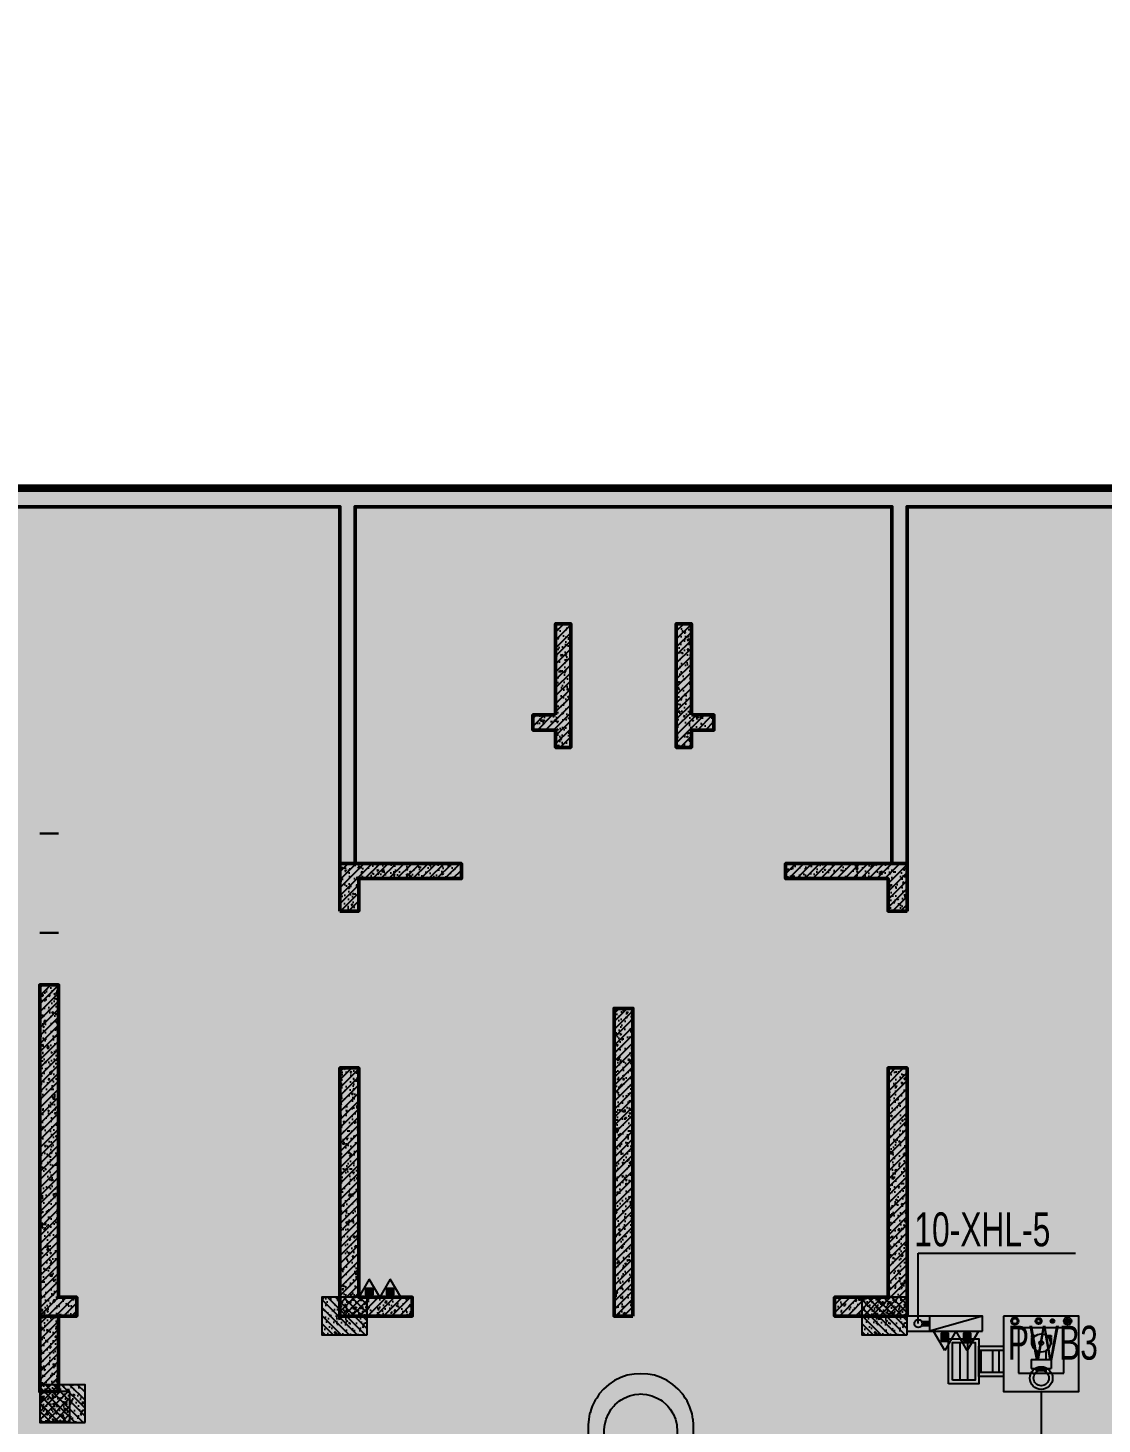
# Model space of a CAD drawing. Extents: x -1338203 to 1886333, y -530034 to 1031844.
# Drawn here: x 760759 to 775003, y -350583 to -332071 of the extents above; entities that cross this region are included whole.
import ezdxf

# ---------------------------------------------------------------- set-up
doc = ezdxf.new("R2010")
doc.units = 0
doc.header["$LTSCALE"] = 1000
doc.header["$MEASUREMENT"] = 0
doc.linetypes.add('负二层集水坑及排水沟$0$负二层集水坑及排水沟$0$CONTINOUS', pattern=[0])
for name, color, linetype in [('A-FIRE', 7, 'Continuous'), ('M07预留预埋-B2$0$0M-A-LD', 4, 'Continuous'), ('S-07-墙柱B2_B1$0$0S-CC-LINE', 52, 'Continuous'), ('S-07-墙柱B2_B1$0$0S-CW-HATCH', 251, 'Continuous'), ('S-07-墙柱B2_B1$0$0S-CW-HATCH-UP', 251, 'Continuous'), ('S001地下二墙柱$0$S001地下二墙柱$0$0S-CC-LINE', 52, 'Continuous'), ('S001地下二墙柱$0$S001地下二墙柱$0$0S-CW-HATCH', 251, 'Continuous'), ('S001地下二墙柱$0$S001地下二墙柱$0$0S-CW-HATCH-UP', 251, 'Continuous'), ('地面指向箭头', 7, 'Continuous'), ('负二层消火栓$0$负二层消火栓$0$0P-ACC-FH', 7, 'Continuous'), ('负二层消火栓$0$负二层消火栓$0$0P-DIM-FH', 3, 'Continuous'), ('负二层消火栓$0$负二层消火栓$0$0P-PIPE-FH', 1, 'Continuous'), ('负二层消火栓$0$负二层消火栓$0$0P-VPIPE-FH', 1, 'Continuous'), ('负二层消火栓$0$负二层消火栓$0$大T4 给排水户型大样$0$0P-EQUIP-FH', 7, 'Continuous'), ('负二层消火栓$0$负二层消火栓$1$0P-EQUIP-FH', 7, 'Continuous'), ('负二层集水坑及排水沟$0$负二层集水坑及排水沟$0$0P-A-LEAD', 3, 'Continuous'), ('负二层集水坑及排水沟$0$负二层集水坑及排水沟$0$P001-预留预埋-B1$0$0P-EQUIP-WW', 7, 'Continuous'), ('负二层集水坑及排水沟$0$负二层集水坑及排水沟$0$P001-预留预埋-B1$0$A-001-平面B1$0$0A-A-HATH', 8, 'Continuous'), ('负二层集水坑及排水沟$0$负二层集水坑及排水沟$0$P001-预留预埋-B1$0$A-001-平面B1$0$0A-P-ROOF-DRAN', 190, 'Continuous'), ('负二层集水坑及排水沟$0$负二层集水坑及排水沟$0$P001-预留预埋-B1$0$P001-预留预埋-B1$0$0P-EQUIP-WW', 7, 'Continuous'), ('负二层集水坑及排水沟$0$负二层集水坑及排水沟$0$给排水设备', 7, '负二层集水坑及排水沟$0$负二层集水坑及排水沟$0$CONTINOUS')]:
    doc.layers.add(name, color=color, linetype=linetype)
doc.layers.add('p-h-walkable', color=7, linetype='Continuous', lineweight=70, true_color=0xf0f0f0)
doc.layers.add('S-07-墙柱B2_B1$0$0S-CW-LINE', color=7, linetype='Continuous', lineweight=50)
doc.styles.add('负二层消火栓$0$负二层消火栓$0$AAD-S', font='aad-s.shx', dxfattribs={"width": 0.7, "bigfont": 'aad-hztxt.shx'})
doc.styles.add('负二层集水坑及排水沟$0$负二层集水坑及排水沟$0$P001-预留预埋-B1$0$P001-预留预埋-B1$0$AAD-TXT', font='AAD-TXT.shx', dxfattribs={"width": 0.7, "height": 3, "bigfont": 'AAD-HZTXT.shx'})
pattern_1 = [(45, (-38543.802, -6670.83), (-17.67767, 17.67767), [])]
pattern_2 = [(45, (758006.6, -346860.93), (-53.033, 53.033), []), (50, (758006.6, -346860.93), (215.178, -18.8256), [22.5, -247.5]), (355, (758006.6, -346860.93), (-41.6254, 225.6576), [18, -198]), (100.4514, (758024.53, -346862.5), (173.5528, 206.8319), [19.122, -210.3426]), (46.1842, (758006.6, -346800.93), (320.1723, -49.6557), [33.75, -371.25]), (96.6356, (758033.28, -346805.06), (280.399, 292.2354), [28.683, -315.514]), (351.1842, (758006.6, -346800.93), (280.3986, 292.2356), [27, -297]), (21, (758036.6, -346815.93), (179.0721, -120.7857), [22.5, -247.5]), (326, (758036.6, -346815.93), (72.9946, 217.545), [18, -198]), (71.4514, (758051.52, -346826), (252.0668, 96.7591), [19.122, -210.3426]), (37.5, (758006.6, -346860.93), (3.64796, 99.86816), [0, -195.6, 0, -201, 0, -198.75]), (7.5, (758006.6, -346860.93), (78.92086, 118.3235), [0, -114.6, 0, -191.1, 0, -75.75]), (327.5, (757939.7, -346860.93), (160.14673, -6.76646), [0, -75, 0, -234, 0, -310.5]), (317.5, (757909.7, -346860.93), (174.9559, 30.0315), [0, -97.5, 0, -155.4, 0, -220.5])]

# ---------------------------------------------------------------- blocks, each defined once
blk = doc.blocks.new('负二层集水坑及排水沟$0$负二层集水坑及排水沟$0$P001-预留预埋-B1$0$EREF')
at = {"layer": '负二层集水坑及排水沟$0$负二层集水坑及排水沟$0$P001-预留预埋-B1$0$P001-预留预埋-B1$0$0P-EQUIP-WW'}
for p, q in [((81104, 163835), (81104, 163235)), ((81704, 163835), (81104, 163835)), ((81704, 163235), (81704, 163835)), ((81748, 163902), (81730, 163920)), ((81767, 163905), (81733, 163939)), ((81777, 163917), (81745, 163949)), ((81274, 163735), (81337, 163735)), ((81274, 163735), (81274, 163719)), ((81274, 163719), (81317, 163719)), ((81274, 163706), (81306, 163706)), ((81274, 163706), (81274, 163615)), ((81471, 163735), (81534, 163735)), ((81491, 163719), (81534, 163719)), ((81502, 163706), (81534, 163706)), ((81534, 163735), (81534, 163719)), ((81534, 163706), (81534, 163615)), ((81274, 163615), (81285, 163615)), ((81345, 163529), (81345, 163416)), ((81463, 163529), (81463, 163416)), ((81523, 163615), (81534, 163615)), ((81270, 163416), (81538, 163416)), ((81270, 163416), (81270, 163295)), ((81270, 163295), (81538, 163295)), ((81328, 163289), (81480, 163289)), ((81328, 163289), (81328, 163280)), ((81328, 163280), (81480, 163280)), ((81345, 163295), (81345, 163289)), ((81345, 163280), (81345, 163252)), ((81463, 163295), (81463, 163289)), ((81463, 163280), (81463, 163252)), ((81480, 163289), (81480, 163280)), ((81538, 163416), (81538, 163295)), ((81104, 163235), (81704, 163235))]:
    blk.add_line(p, q, dxfattribs=at)
blk.add_lwpolyline([(80904, 163992), (80904, 162992), (81904, 162992), (81904, 163992)], close=True, dxfattribs=at)
for centre, radius in [((81054, 163926), 50), ((81054, 163926), 35), ((81369, 163926), 40), ((81369, 163926), 25), ((81554, 163926), 25), ((81554, 163926), 15), ((81754, 163926), 50), ((81754, 163926), 25), ((81404, 163635), 121), ((81404, 163635), 27), ((81404, 163170), 151), ((81404, 163170), 102)]:
    blk.add_circle(centre, radius, dxfattribs=at)
at = {"layer": '负二层集水坑及排水沟$0$负二层集水坑及排水沟$0$P001-预留预埋-B1$0$P001-预留预埋-B1$0$0P-EQUIP-WW', "style": '负二层集水坑及排水沟$0$负二层集水坑及排水沟$0$P001-预留预埋-B1$0$P001-预留预埋-B1$0$AAD-TXT', "width": 0.7}
blk.add_text('PWB3', height=450, dxfattribs=at).set_placement((80962, 163414, 3000))
blk = doc.blocks.new('负二层集水坑及排水沟$0$负二层集水坑及排水沟$0$A$C2D5B4FF3')
at = {"layer": '负二层集水坑及排水沟$0$负二层集水坑及排水沟$0$P001-预留预埋-B1$0$A-001-平面B1$0$0A-A-HATH'}
h = blk.add_hatch(dxfattribs=at)
h.set_pattern_fill('STEEL', color=256, scale=150, angle=495)
h.set_pattern_definition([(180, (-208180, -40365.8), (-2e-05, -238.125), []), (180, (-208264.19, -40450), (-2e-05, -238.125), [])])
h.paths.add_polyline_path([(50, 328), (350, 328), (350, 0), (50, 0)])
at = {"layer": '负二层集水坑及排水沟$0$负二层集水坑及排水沟$0$P001-预留预埋-B1$0$0P-EQUIP-WW'}
for p, q in [((450, 578), (-50, 578)), ((450, 478), (-50, 478))]:
    blk.add_line(p, q, dxfattribs=at)
for points in [[(-100, 728), (500, 728), (500, 328), (-100, 328)], [(-50, 678), (450, 678), (450, 378), (-50, 378)]]:
    blk.add_lwpolyline(points, close=True, dxfattribs=at)
at = {"layer": '负二层集水坑及排水沟$0$负二层集水坑及排水沟$0$P001-预留预埋-B1$0$A-001-平面B1$0$0A-P-ROOF-DRAN'}
for points in [[(0, 0), (0, 328), (400, 328), (400, 0)], [(50, 328), (350, 328), (350, 0), (50, 0)]]:
    blk.add_lwpolyline(points, close=True, dxfattribs=at)
blk = doc.blocks.new('负二层集水坑及排水沟')
at = {"layer": '负二层集水坑及排水沟$0$负二层集水坑及排水沟$0$0P-A-LEAD'}
blk.add_line((7831, -186540), (7831, -191068), dxfattribs=at)
at = {"layer": '负二层集水坑及排水沟$0$负二层集水坑及排水沟$0$给排水设备'}
blk.add_blockref('负二层集水坑及排水沟$0$负二层集水坑及排水沟$0$P001-预留预埋-B1$0$EREF', (-73573, -349532), dxfattribs=at)
at = {"layer": '负二层集水坑及排水沟$0$负二层集水坑及排水沟$0$给排水设备', "rotation": 90}
blk.add_blockref('负二层集水坑及排水沟$0$负二层集水坑及排水沟$0$A$C2D5B4FF3', (7331, -186340), dxfattribs=at)
blk = doc.blocks.new('M07预留预埋-B2')
at = {"layer": 'M07预留预埋-B2$0$0M-A-LD'}
blk.add_lwpolyline([(2910, 4110, 0, 0, 0), (2910, 2790, 30, 30, 0), (3160, 2790, 0, 0, 0), (3160, 4110, 30, 30, 0), (2910, 4110, 30, 30, 0)], format="xyseb", dxfattribs=at)
blk = doc.blocks.new('M001-预留预埋B2')
blk.add_blockref('M07预留预埋-B2', (-8359, -183250))
blk.add_blockref('M07预留预埋-B2', (-8359, -183250))
blk = doc.blocks.new('负二层消火栓$0$负二层消火栓$1$$TwtSys$00000546')
h = blk.add_hatch()
h.set_pattern_fill('ANSI31', color=256, scale=200, style=0)
h.set_pattern_definition(pattern_1)
h.paths.add_polyline_path([(-65, 174), (65, 174), (65, 44), (-65, 44)])
for points in [[(0, 344), (-198, 0), (198, 0)], [(-65, 174), (65, 174), (65, 44), (-65, 44)]]:
    blk.add_lwpolyline(points, close=True)
blk = doc.blocks.new('负二层消火栓$0$负二层消火栓$0$大T4 给排水户型大样$0$$TwtSys$00000546')
h = blk.add_hatch()
h.set_pattern_fill('ANSI31', color=256, scale=200, style=0)
h.set_pattern_definition(pattern_1)
h.paths.add_polyline_path([(-65, 174), (65, 174), (65, 44), (-65, 44)])
for points in [[(0, 344), (-198, 0), (198, 0)], [(-65, 174), (65, 174), (65, 44), (-65, 44)]]:
    blk.add_lwpolyline(points, close=True)
blk = doc.blocks.new('负二层消火栓$0$负二层消火栓$0$$TwtSys$00000434')
for p, q in [((-0.5, 0.5), (-0.5, -0.5)), ((-0.5, -0.5), (0.5, 0.5)), ((0.5, 0.5), (-0.5, 0.5)), ((0.5, -0.5), (0.5, 0.5)), ((-0.5, -0.5), (0.5, -0.5))]:
    blk.add_line(p, q)
blk.add_solid([(0.5, -0.5), (0.5, 0.5), (-0.5, -0.5)])
blk = doc.blocks.new('负二层消火栓')
at = {"layer": '负二层消火栓$0$负二层消火栓$0$0P-ACC-FH'}
blk.add_lwpolyline([(7051, -185740), (7051, -185540), (6051, -185540), (6051, -185740)], close=True, dxfattribs=at)
at = {"layer": '负二层消火栓$0$负二层消火栓$0$0P-DIM-FH'}
for p, q in [((6201, -185640), (6201, -184705)), ((6201, -184705), (8286, -184705))]:
    blk.add_line(p, q, dxfattribs=at)
at = {"layer": '负二层消火栓$0$负二层消火栓$0$0P-PIPE-FH', "linetype": 'Continuous', "const_width": 82.5}
blk.add_lwpolyline([(6253, -185640), (6351, -185640)], dxfattribs=at)
at = {"layer": '负二层消火栓$0$负二层消火栓$0$0P-VPIPE-FH', "linetype": 'Continuous'}
blk.add_circle((6201, -185640), 52.5, dxfattribs=at)
at = {"layer": '负二层消火栓$0$负二层消火栓$0$0P-ACC-FH', "xscale": 700, "yscale": 200, "zscale": 700, "rotation": 180}
blk.add_blockref('负二层消火栓$0$负二层消火栓$0$$TwtSys$00000434', (6701, -185640), dxfattribs=at)
at = {"layer": '负二层消火栓$0$负二层消火栓$0$大T4 给排水户型大样$0$0P-EQUIP-FH', "xscale": 0.7, "yscale": 0.7, "zscale": 0.7, "rotation": 0.0002308761239931664}
for p in [(-1080, -185290), (-802, -185290)]:
    blk.add_blockref('负二层消火栓$0$负二层消火栓$0$大T4 给排水户型大样$0$$TwtSys$00000546', p, dxfattribs=at)
at = {"layer": '负二层消火栓$0$负二层消火栓$1$0P-EQUIP-FH', "xscale": -0.75, "yscale": 0.75, "zscale": 0.75, "rotation": 180}
for p in [(6552, -185740, 800), (6850, -185740, 800)]:
    blk.add_blockref('负二层消火栓$0$负二层消火栓$1$$TwtSys$00000546', p, dxfattribs=at)
at = {"layer": '负二层消火栓$0$负二层消火栓$0$0P-DIM-FH', "color": 7, "style": '负二层消火栓$0$负二层消火栓$0$AAD-S', "width": 0.7}
blk.add_text('10-XHL-5', height=450, dxfattribs=at).set_placement((6149, -184615))
blk = doc.blocks.new('JTDT')
at = {"layer": 'A-FIRE'}
h = blk.add_hatch(color=251, dxfattribs=at)
h.dxf.hatch_style = 1
h.paths.add_polyline_path([(189165, 82916), (189162, 82988), (189159, 82988), (189147, 83060), (189144, 83075), (189126, 83123), (189114, 83162), (189105, 83180), (189081, 83230), (189072, 83245), (189057, 83269), (189036, 83299), (189024, 83317), (189021, 83320), (189021, 83323), (188961, 83389), (188893, 83449), (188818, 83500), (188734, 83542), (188650, 83571), (188561, 83586), (188468, 83592), (188378, 83586), (188288, 83571), (188202, 83542), (188118, 83500), (188043, 83449), (187974, 83389), (187915, 83323), (187915, 83320), (187912, 83317), (187900, 83299), (187882, 83269), (187864, 83245), (187858, 83230), (187831, 83180), (187822, 83162), (187810, 83123), (187795, 83075), (187789, 83060), (187777, 82988), (187771, 82916), (187771, 82895), (187771, 82839), (187771, 81938), (187559, 81938), (187559, 81935), (187867, 80625), (187876, 80592), (187882, 80625), (188190, 81935), (187983, 81935), (187983, 81938), (187983, 82839), (187986, 82895), (187989, 82916), (188007, 82988), (188037, 83060), (188046, 83075), (188076, 83123), (188109, 83162), (188124, 83180), (188184, 83230), (188205, 83245), (188247, 83269), (188318, 83299), (188390, 83317), (188441, 83320), (188468, 83323), (188492, 83320), (188543, 83317), (188615, 83299), (188686, 83269), (188728, 83245), (188749, 83230), (188809, 83180), (188824, 83162), (188857, 83123), (188887, 83075), (188896, 83060), (188926, 82988), (188944, 82916), (188947, 82895), (188949, 82839), (188949, 80625), (189168, 80625), (189168, 82839), (189168, 82895)])
at = {"layer": '地面指向箭头', "color": 251, "linetype": 'Continuous'}
blk.add_lwpolyline([(189165, 82916), (189162, 82988), (189159, 82988), (189147, 83060), (189144, 83075), (189126, 83123), (189114, 83162), (189105, 83180), (189081, 83230), (189072, 83245), (189057, 83269), (189036, 83299), (189024, 83317), (189021, 83320), (189021, 83323), (188961, 83389), (188893, 83449), (188818, 83500), (188734, 83542), (188650, 83571), (188561, 83586), (188468, 83592), (188378, 83586), (188288, 83571), (188202, 83542), (188118, 83500), (188043, 83449), (187974, 83389), (187915, 83323), (187915, 83320), (187912, 83317), (187900, 83299), (187882, 83269), (187864, 83245), (187858, 83230), (187831, 83180), (187822, 83162), (187810, 83123), (187795, 83075), (187789, 83060), (187777, 82988), (187771, 82916), (187771, 82895), (187771, 82839), (187771, 81938), (187559, 81938), (187559, 81935), (187867, 80625), (187876, 80592), (187882, 80625), (188190, 81935), (187983, 81935), (187983, 81938), (187983, 82839), (187986, 82895), (187989, 82916), (188007, 82988), (188037, 83060), (188046, 83075), (188076, 83123), (188109, 83162), (188124, 83180), (188184, 83230), (188205, 83245), (188247, 83269), (188318, 83299), (188390, 83317), (188441, 83320), (188468, 83323), (188492, 83320), (188543, 83317), (188615, 83299), (188686, 83269), (188728, 83245), (188749, 83230), (188809, 83180), (188824, 83162), (188857, 83123), (188887, 83075), (188896, 83060), (188926, 82988), (188944, 82916), (188947, 82895), (188949, 82839), (188949, 80625), (189168, 80625), (189168, 82839), (189168, 82895), (189165, 82916)], dxfattribs=at)
blk = doc.blocks.new('A$C3d42903c')
at = {"layer": '地面指向箭头', "color": 251}
blk.add_blockref('JTDT', (167773, 95732), dxfattribs=at)

msp = doc.modelspace()

# ---------------------------------------------------------------- hatches: boundary and pattern name
at = {"layer": 'p-h-walkable', "ltscale": 0.002}
h = msp.add_hatch(color=256, dxfattribs=at)
h.dxf.hatch_style = 1
h.paths.add_polyline_path([(728556.4, -320761.3), (728556.4, -348211.5), (746356.3, -348211.5), (750916.3, -338175), (842896.3, -338175), (843211.3, -349155), (839116.3, -349155), (839116.3, -377051.5), (864906.4, -377051.5), (864906.4, -390806.6), (875856.3, -395571.5), (875856.3, -404751.5), (834560.3, -404751.5), (839142.7, -442064.3), (869465.2, -438340.4), (871163.2, -452166.5), (873704.1, -451854.5), (877328.6, -464960.4), (761876, -479139.1), (761132.9, -468418.3), (764950.6, -465209), (763252.8, -451384.3), (799242.4, -446964.4), (793807.3, -404751.5), (750756.3, -404751.5), (751556.3, -388855), (648066.6, -388604.4), (648066.6, -380374.4), (641016.6, -380374.4), (641512.3, -365348.2), (660006.6, -364574.4), (660306.6, -340846.8), (656406.6, -340846.8), (656406.6, -336396.8), (656656.4, -340532.4), (656406.4, -332417.4), (712156.4, -332417.4), (712080.9, -320761.3)])
at = {"layer": 'S-07-墙柱B2_B1$0$0S-CW-HATCH'}
h = msp.add_hatch(color=256, dxfattribs=at)
h.dxf.hatch_style = 1
h.paths.add_polyline_path([(782516.6, -338420.9), (780216.6, -338420.9), (780216.6, -335950.9), (777596.6, -335950.9), (777596.6, -338420.9), (772416.6, -338420.9), (772416.6, -343150.9), (772216.6, -343150.9), (772216.6, -338420.9), (765096.6, -338420.9), (765096.6, -343150.9), (764896.6, -343150.9), (764896.6, -338420.9), (759716.6, -338420.9), (759716.6, -335950.9), (757096.6, -335950.9), (757096.6, -338420.9), (756116.6, -338420.9), (751166.6, -338420.9), (751166.6, -341370.9), (750916.6, -341370.9), (750916.6, -340220.9), (748306.6, -340220.9), (748306.6, -341170.9), (748556.6, -341170.9), (748556.6, -341370.9), (748306.6, -341370.9), (748306.6, -343170.9), (749706.6, -343170.9), (749706.6, -343420.9), (747506.6, -343420.9), (747506.6, -346010.9), (747256.6, -346010.9), (747256.6, -343170.9), (748056.6, -343170.9), (748056.6, -339970.9), (750916.6, -339970.9), (750916.6, -338170.9), (756116.6, -338170.9), (756846.6, -338170.9), (756846.6, -335700.9), (759966.6, -335700.9), (759966.6, -338170.9), (777346.6, -338170.9), (777346.6, -335700.9), (780466.6, -335700.9), (780466.6, -338170.9), (782516.6, -338170.9)])
h = msp.add_hatch(color=256, dxfattribs=at)
h.dxf.hatch_style = 1
h.paths.add_polyline_path([(767756.6, -341180.9), (767756.6, -339970.9), (767956.6, -339970.9), (767956.6, -341610.9), (767756.6, -341610.9), (767756.6, -341380.9), (767456.6, -341380.9), (767456.6, -341180.9)])
h = msp.add_hatch(color=256, dxfattribs=at)
h.dxf.hatch_style = 1
h.paths.add_polyline_path([(769556.6, -341180.9), (769556.6, -339970.9), (769356.6, -339970.9), (769356.6, -341610.9), (769556.6, -341610.9), (769556.6, -341380.9), (769856.6, -341380.9), (769856.6, -341180.9)])
h = msp.add_hatch(color=256, dxfattribs=at)
h.dxf.hatch_style = 1
h.paths.add_polyline_path([(764896.6, -343780.9), (765146.6, -343780.9), (765146.6, -343350.9), (766506.6, -343350.9), (766506.6, -343150.9), (764896.6, -343150.9)])
h = msp.add_hatch(color=256, dxfattribs=at)
h.dxf.hatch_style = 1
h.paths.add_polyline_path([(772416.6, -343780.9), (772166.6, -343780.9), (772166.6, -343350.9), (770806.6, -343350.9), (770806.6, -343150.9), (772416.6, -343150.9)])
h = msp.add_hatch(color=256, dxfattribs=at)
h.dxf.hatch_style = 1
h.paths.add_polyline_path([(760916.6, -349150.9), (761406.6, -349150.9), (761406.6, -348900.9), (761166.6, -348900.9), (761166.6, -344760.9), (760916.6, -344760.9)])
h = msp.add_hatch(color=256, dxfattribs=at)
h.dxf.hatch_style = 1
h.paths.add_polyline_path([(768781.6, -349150.9), (768531.6, -349150.9), (768531.6, -345070.9), (768781.6, -345070.9)])
h = msp.add_hatch(color=256, dxfattribs=at)
h.dxf.hatch_style = 1
h.paths.add_polyline_path([(764896.6, -349150.9), (765856.6, -349150.9), (765856.6, -348900.9), (765146.6, -348900.9), (765146.6, -345860.9), (764896.6, -345860.9)])
h = msp.add_hatch(color=256, dxfattribs=at)
h.dxf.hatch_style = 1
h.paths.add_polyline_path([(772416.6, -349150.9), (771456.6, -349150.9), (771456.6, -348900.9), (772166.6, -348900.9), (772166.6, -345860.9), (772416.6, -345860.9)])
h = msp.add_hatch(color=256, dxfattribs=at)
h.dxf.hatch_style = 1
h.paths.add_polyline_path([(760916.6, -349150.9), (761166.6, -349150.9), (761166.6, -350150.9), (760916.6, -350150.9)])
h = msp.add_hatch(color=256, dxfattribs=at)
h.dxf.hatch_style = 1
h.paths.add_polyline_path([(761316.6, -350150.9), (760916.6, -350150.9), (760916.6, -350550.9), (761316.6, -350550.9)])
at = {"layer": 'S-07-墙柱B2_B1$0$0S-CW-HATCH-UP'}
h = msp.add_hatch(dxfattribs=at)
h.set_pattern_fill('钢筋混凝土', color=256, scale=30)
h.set_pattern_definition([(45, (758006.6, -346860.93), (-53.033, 53.033), []), (50, (758006.6, -346860.93), (215.178, -18.8256), [22.5, -247.5]), (355, (758006.6, -346860.93), (-41.6254, 225.6576), [18, -198]), (100.4514, (758024.53, -346862.5), (173.5528, 206.8319), [19.122, -210.3426]), (46.1842, (758006.6, -346800.93), (320.1723, -49.6557), [33.75, -371.25]), (96.6356, (758033.28, -346805.06), (280.3988, 292.2354), [28.683, -315.514]), (351.1842, (758006.6, -346800.93), (280.3986, 292.2356), [27, -297]), (21, (758036.6, -346815.93), (179.0721, -120.7857), [22.5, -247.5]), (326, (758036.6, -346815.93), (72.9946, 217.545), [18, -198]), (71.4514, (758051.52, -346826), (252.0668, 96.7591), [19.122, -210.3426]), (37.5, (758006.6, -346860.93), (3.64796, 99.86816), [0, -195.6, 0, -201, 0, -198.75]), (7.5, (758006.6, -346860.93), (78.92086, 118.3235), [0, -114.6, 0, -191.1, 0, -75.75]), (327.5, (757939.7, -346860.93), (160.14673, -6.76646), [0, -75, 0, -234, 0, -310.5]), (317.5, (757909.7, -346860.93), (174.95585, 30.0315), [0, -97.5, 0, -155.4, 0, -220.5])])
h.paths.add_polyline_path([(782516.6, -338420.9), (780216.6, -338420.9), (780216.6, -335950.9), (777596.6, -335950.9), (777596.6, -338420.9), (772416.6, -338420.9), (772416.6, -343150.9), (772216.6, -343150.9), (772216.6, -338420.9), (765096.6, -338420.9), (765096.6, -343150.9), (764896.6, -343150.9), (764896.6, -338420.9), (759716.6, -338420.9), (759716.6, -335950.9), (757096.6, -335950.9), (757096.6, -338420.9), (756116.6, -338420.9), (751166.6, -338420.9), (751166.6, -341370.9), (750916.6, -341370.9), (750916.6, -340220.9), (748306.6, -340220.9), (748306.6, -341170.9), (748556.6, -341170.9), (748556.6, -341370.9), (748306.6, -341370.9), (748306.6, -343170.9), (749706.6, -343170.9), (749706.6, -343420.9), (747506.6, -343420.9), (747506.6, -346010.9), (747256.6, -346010.9), (747256.6, -343170.9), (748056.6, -343170.9), (748056.6, -339970.9), (750916.6, -339970.9), (750916.6, -338170.9), (756116.6, -338170.9), (756846.6, -338170.9), (756846.6, -335700.9), (759966.6, -335700.9), (759966.6, -338170.9), (777346.6, -338170.9), (777346.6, -335700.9), (780466.6, -335700.9), (780466.6, -338170.9), (782516.6, -338170.9)])
h = msp.add_hatch(dxfattribs=at)
h.set_pattern_fill('钢筋混凝土', color=256, scale=30)
h.set_pattern_definition(pattern_2)
h.paths.add_polyline_path([(767756.6, -341180.9), (767756.6, -339970.9), (767956.6, -339970.9), (767956.6, -341610.9), (767756.6, -341610.9), (767756.6, -341380.9), (767456.6, -341380.9), (767456.6, -341180.9)])
h = msp.add_hatch(dxfattribs=at)
h.set_pattern_fill('钢筋混凝土', color=256, scale=30)
h.set_pattern_definition(pattern_2)
h.paths.add_polyline_path([(769556.6, -341180.9), (769556.6, -339970.9), (769356.6, -339970.9), (769356.6, -341610.9), (769556.6, -341610.9), (769556.6, -341380.9), (769856.6, -341380.9), (769856.6, -341180.9)])
h = msp.add_hatch(dxfattribs=at)
h.set_pattern_fill('钢筋混凝土', color=256, scale=30)
h.set_pattern_definition(pattern_2)
h.paths.add_polyline_path([(764896.6, -343780.9), (765146.6, -343780.9), (765146.6, -343350.9), (766506.6, -343350.9), (766506.6, -343150.9), (764896.6, -343150.9)])
h = msp.add_hatch(dxfattribs=at)
h.set_pattern_fill('钢筋混凝土', color=256, scale=30)
h.set_pattern_definition(pattern_2)
h.paths.add_polyline_path([(772416.6, -343780.9), (772166.6, -343780.9), (772166.6, -343350.9), (770806.6, -343350.9), (770806.6, -343150.9), (772416.6, -343150.9)])
h = msp.add_hatch(dxfattribs=at)
h.set_pattern_fill('钢筋混凝土', color=256, scale=30)
h.set_pattern_definition(pattern_2)
h.paths.add_polyline_path([(760916.6, -349150.9), (761406.6, -349150.9), (761406.6, -348900.9), (761166.6, -348900.9), (761166.6, -344760.9), (760916.6, -344760.9)])
h = msp.add_hatch(dxfattribs=at)
h.set_pattern_fill('钢筋混凝土', color=256, scale=30)
h.set_pattern_definition(pattern_2)
h.paths.add_polyline_path([(768781.6, -349150.9), (768531.6, -349150.9), (768531.6, -345070.9), (768781.6, -345070.9)])
h = msp.add_hatch(dxfattribs=at)
h.set_pattern_fill('钢筋混凝土', color=256, scale=30)
h.set_pattern_definition(pattern_2)
h.paths.add_polyline_path([(764896.6, -349150.9), (765856.6, -349150.9), (765856.6, -348900.9), (765146.6, -348900.9), (765146.6, -345860.9), (764896.6, -345860.9)])
h = msp.add_hatch(dxfattribs=at)
h.set_pattern_fill('钢筋混凝土', color=256, scale=30)
h.set_pattern_definition(pattern_2)
h.paths.add_polyline_path([(772416.6, -349150.9), (771456.6, -349150.9), (771456.6, -348900.9), (772166.6, -348900.9), (772166.6, -345860.9), (772416.6, -345860.9)])
h = msp.add_hatch(dxfattribs=at)
h.set_pattern_fill('钢筋混凝土', color=256, scale=30)
h.set_pattern_definition(pattern_2)
h.paths.add_polyline_path([(760916.6, -349150.9), (761166.6, -349150.9), (761166.6, -350150.9), (760916.6, -350150.9)])
h = msp.add_hatch(dxfattribs=at)
h.set_pattern_fill('钢筋混凝土', color=256, scale=30)
h.set_pattern_definition(pattern_2)
h.paths.add_polyline_path([(761316.6, -350150.9), (760916.6, -350150.9), (760916.6, -350550.9), (761316.6, -350550.9)])
at = {"layer": 'S001地下二墙柱$0$S001地下二墙柱$0$0S-CW-HATCH'}
h = msp.add_hatch(color=256, dxfattribs=at)
h.dxf.hatch_style = 1
h.paths.add_polyline_path([(765256.6, -349400.9), (765256.6, -348900.9), (764656.6, -348900.9), (764656.6, -349400.9)])
h = msp.add_hatch(color=256, dxfattribs=at)
h.dxf.hatch_style = 1
h.paths.add_polyline_path([(772416.6, -349400.9), (772416.6, -348900.9), (771816.6, -348900.9), (771816.6, -349400.9)])
h = msp.add_hatch(color=256, dxfattribs=at)
h.dxf.hatch_style = 1
h.paths.add_polyline_path([(761516.7, -350560.9), (761516.7, -350060.9), (760916.7, -350060.9), (760916.7, -350560.9)])
at = {"layer": 'S001地下二墙柱$0$S001地下二墙柱$0$0S-CW-HATCH-UP'}
h = msp.add_hatch(dxfattribs=at)
h.set_pattern_fill('钢筋混凝土', color=256, scale=30, angle=-90)
h.set_pattern_definition([(315, (774208.33, -381711.66), (53.03301, 53.03301), []), (320, (774208.33, -381711.66), (-18.8256, -215.1781), [22.5, -247.5]), (265, (774208.33, -381711.66), (225.6576, 41.6254), [18, -198]), (10.4514, (774206.76, -381729.6), (206.8319, -173.5528), [19.122, -210.3426]), (316.1842, (774268.33, -381711.66), (-49.6557, -320.1723), [33.75, -371.25]), (6.6356, (774264.2, -381738.34), (292.2354, -280.3988), [28.683, -315.514]), (261.1842, (774268.33, -381711.66), (292.2356, -280.3986), [27, -297]), (291, (774253.33, -381741.66), (-120.7857, -179.0721), [22.5, -247.5]), (236, (774253.33, -381741.66), (217.545, -72.9946), [18, -198]), (341.4514, (774243.27, -381756.58), (96.7591, -252.0668), [19.122, -210.3426]), (307.5, (774208.33, -381711.66), (99.86816, -3.64796), [0, -195.6, 0, -201, 0, -198.75]), (277.5, (774208.33, -381711.66), (118.3235, -78.92086), [0, -114.6, 0, -191.1, 0, -75.75]), (237.5, (774208.33, -381644.76), (-6.76646, -160.14673), [0, -75, 0, -234, 0, -310.5]), (227.5, (774208.33, -381614.76), (30.0315, -174.95585), [0, -97.5, 0, -155.4, 0, -220.5])])
h.paths.add_polyline_path([(765256.6, -349400.9), (765256.6, -348900.9), (764656.6, -348900.9), (764656.6, -349400.9)])
h = msp.add_hatch(dxfattribs=at)
h.set_pattern_fill('钢筋混凝土', color=256, scale=30, angle=-90)
h.set_pattern_definition([(315, (781368.33, -381711.66), (53.03301, 53.03301), []), (320, (781368.33, -381711.66), (-18.8256, -215.1781), [22.5, -247.5]), (265, (781368.33, -381711.66), (225.6576, 41.6254), [18, -198]), (10.4514, (781366.76, -381729.6), (206.8319, -173.5528), [19.122, -210.3426]), (316.1842, (781428.33, -381711.66), (-49.6557, -320.1723), [33.75, -371.25]), (6.6356, (781424.2, -381738.34), (292.2354, -280.3988), [28.683, -315.514]), (261.1842, (781428.33, -381711.66), (292.2356, -280.3986), [27, -297]), (291, (781413.33, -381741.66), (-120.7857, -179.0721), [22.5, -247.5]), (236, (781413.33, -381741.66), (217.545, -72.9946), [18, -198]), (341.4514, (781403.26, -381756.58), (96.7591, -252.0668), [19.122, -210.3426]), (307.5, (781368.33, -381711.66), (99.86816, -3.64796), [0, -195.6, 0, -201, 0, -198.75]), (277.5, (781368.33, -381711.66), (118.3235, -78.92086), [0, -114.6, 0, -191.1, 0, -75.75]), (237.5, (781368.33, -381644.76), (-6.76646, -160.14673), [0, -75, 0, -234, 0, -310.5]), (227.5, (781368.33, -381614.76), (30.0315, -174.95585), [0, -97.5, 0, -155.4, 0, -220.5])])
h.paths.add_polyline_path([(772416.6, -349400.9), (772416.6, -348900.9), (771816.6, -348900.9), (771816.6, -349400.9)])
h = msp.add_hatch(dxfattribs=at)
h.set_pattern_fill('钢筋混凝土', color=256, scale=30, angle=-90)
h.set_pattern_definition([(315, (770468.45, -382871.66), (53.03301, 53.03301), []), (320, (770468.45, -382871.66), (-18.8256, -215.1781), [22.5, -247.5]), (265, (770468.45, -382871.66), (225.6576, 41.6254), [18, -198]), (10.4514, (770466.88, -382889.6), (206.8319, -173.5528), [19.122, -210.3426]), (316.1842, (770528.45, -382871.66), (-49.6557, -320.1723), [33.75, -371.25]), (6.6356, (770524.3, -382898.34), (292.2354, -280.3988), [28.683, -315.514]), (261.1842, (770528.45, -382871.66), (292.2356, -280.3986), [27, -297]), (291, (770513.45, -382901.66), (-120.7857, -179.0721), [22.5, -247.5]), (236, (770513.45, -382901.66), (217.545, -72.9946), [18, -198]), (341.4514, (770503.38, -382916.58), (96.7591, -252.0668), [19.122, -210.3426]), (307.5, (770468.45, -382871.66), (99.86816, -3.64796), [0, -195.6, 0, -201, 0, -198.75]), (277.5, (770468.45, -382871.66), (118.3235, -78.92086), [0, -114.6, 0, -191.1, 0, -75.75]), (237.5, (770468.45, -382804.76), (-6.76646, -160.14673), [0, -75, 0, -234, 0, -310.5]), (227.5, (770468.45, -382774.76), (30.0315, -174.95585), [0, -97.5, 0, -155.4, 0, -220.5])])
h.paths.add_polyline_path([(761516.7, -350560.9), (761516.7, -350060.9), (760916.7, -350060.9), (760916.7, -350560.9)])

# ---------------------------------------------------------------- linework, layer by layer
at = {"layer": 'p-h-walkable', "ltscale": 0.002, "const_width": 100, "elevation": -83050}
msp.add_lwpolyline([(728556.4, -348211.5), (746356.3, -348211.5), (750916.3, -338175), (842896.3, -338175), (843211.3, -349155), (839116.3, -349155), (839116.3, -377051.5), (864906.4, -377051.5), (864906.4, -390806.6)], dxfattribs=at)
at = {"layer": 'S-07-墙柱B2_B1$0$0S-CC-LINE'}
msp.add_lwpolyline([(761316.6, -350150.9), (760916.6, -350150.9), (760916.6, -350550.9), (761316.6, -350550.9)], close=True, dxfattribs=at)
at = {"layer": 'S-07-墙柱B2_B1$0$0S-CW-LINE'}
for points in [[(759966.6, -338170.9), (777346.6, -338170.9)], [(777596.6, -338420.9), (772416.6, -338420.9), (772416.6, -343150.9), (772216.6, -343150.9), (772216.6, -338420.9), (765096.6, -338420.9), (765096.6, -343150.9), (764896.6, -343150.9), (764896.6, -338420.9), (759716.6, -338420.9)]]:
    msp.add_lwpolyline(points, dxfattribs=at)
for points in [[(767756.6, -341180.9), (767756.6, -339970.9), (767956.6, -339970.9), (767956.6, -341610.9), (767756.6, -341610.9), (767756.6, -341380.9), (767456.6, -341380.9), (767456.6, -341180.9)], [(769556.6, -341180.9), (769556.6, -339970.9), (769356.6, -339970.9), (769356.6, -341610.9), (769556.6, -341610.9), (769556.6, -341380.9), (769856.6, -341380.9), (769856.6, -341180.9)], [(764896.6, -343780.9), (765146.6, -343780.9), (765146.6, -343350.9), (766506.6, -343350.9), (766506.6, -343150.9), (764896.6, -343150.9)], [(772416.6, -343780.9), (772166.6, -343780.9), (772166.6, -343350.9), (770806.6, -343350.9), (770806.6, -343150.9), (772416.6, -343150.9)], [(760916.6, -349150.9), (761406.6, -349150.9), (761406.6, -348900.9), (761166.6, -348900.9), (761166.6, -344760.9), (760916.6, -344760.9)], [(768781.6, -349150.9), (768531.6, -349150.9), (768531.6, -345070.9), (768781.6, -345070.9)], [(764896.6, -349150.9), (765856.6, -349150.9), (765856.6, -348900.9), (765146.6, -348900.9), (765146.6, -345860.9), (764896.6, -345860.9)], [(772416.6, -349150.9), (771456.6, -349150.9), (771456.6, -348900.9), (772166.6, -348900.9), (772166.6, -345860.9), (772416.6, -345860.9)], [(760916.6, -349150.9), (761166.6, -349150.9), (761166.6, -350150.9), (760916.6, -350150.9)]]:
    msp.add_lwpolyline(points, close=True, dxfattribs=at)
at = {"layer": 'S001地下二墙柱$0$S001地下二墙柱$0$0S-CC-LINE', "color": 1}
for points in [[(765256.6, -349400.9), (765256.6, -348900.9), (764656.6, -348900.9), (764656.6, -349400.9)], [(772416.6, -349400.9), (772416.6, -348900.9), (771816.6, -348900.9), (771816.6, -349400.9)], [(761516.7, -350560.9), (761516.7, -350060.9), (760916.7, -350060.9), (760916.7, -350560.9)]]:
    msp.add_lwpolyline(points, close=True, dxfattribs=at)

# ---------------------------------------------------------------- block references
at = {"ltscale": 0.002}
for name, p in [('负二层集水坑及排水沟', (766365.4, -163610.9)), ('M001-预留预埋B2', (766365.4, -163610.9)), ('负二层消火栓', (766365.4, -163610.9)), ('A$C3d42903c', (412646.2, -529238.7))]:
    msp.add_blockref(name, p, dxfattribs=at)
at = {"color": 0, "ltscale": 0.002}
msp.add_blockref('M001-预留预埋B2', (766365.4, -163610.9), dxfattribs=at)

doc.saveas('drawing.dxf')
